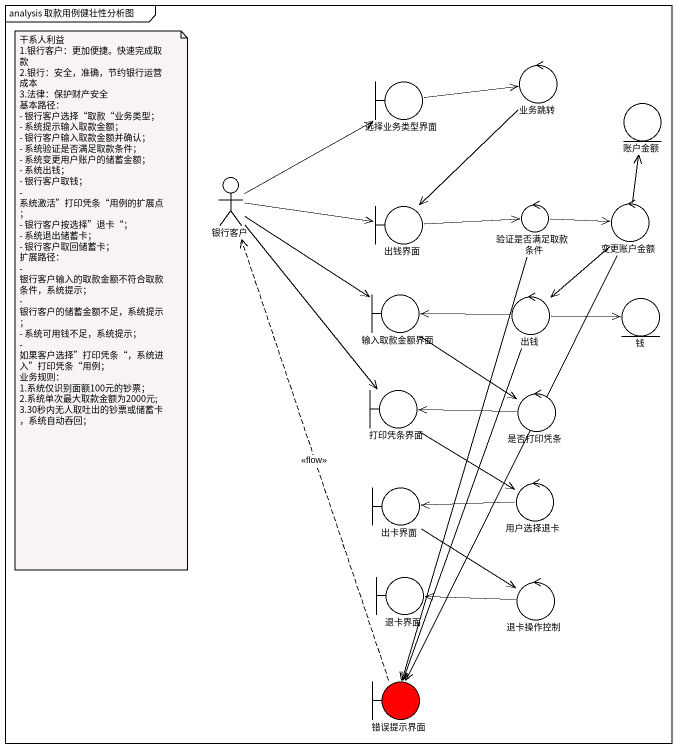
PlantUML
@startuml
mainframe analysis 取款用例健壮性分析图
control 业务跳转
boundary 选择业务类型界面
entity 账户金额
actor 银行客户
boundary 出钱界面
control 验证是否满足取款条件
control 变更账户金额
boundary 输入取款金额界面
control 出钱
entity 钱
boundary 打印凭条界面
control 是否打印凭条
boundary 出卡界面
control 用户选择退卡
boundary 退卡界面
control 退卡操作控制
boundary 错误提示界面 #FF0000
业务跳转 --> 出钱界面
选择业务类型界面 -right-> 业务跳转
银行客户 -up-> 选择业务类型界面
银行客户 -right-> 出钱界面
银行客户 --> 输入取款金额界面
银行客户 --> 打印凭条界面
出钱界面 -right-> 验证是否满足取款条件
验证是否满足取款条件 -right-> 变更账户金额
验证是否满足取款条件 --> 错误提示界面
变更账户金额 -up-> 账户金额
变更账户金额 --> 出钱
变更账户金额 --> 错误提示界面
输入取款金额界面 --> 是否打印凭条
出钱 -left-> 输入取款金额界面
出钱 -right-> 钱
出钱 --> 错误提示界面
打印凭条界面 --> 用户选择退卡
是否打印凭条 -left-> 打印凭条界面
出卡界面 --> 退卡操作控制
用户选择退卡 -left-> 出卡界面
退卡操作控制 -left-> 退卡界面
错误提示界面 .up.> 银行客户 : <<flow>>
note as N1
  干系人利益
  1.银行客户：更加便捷。快速完成取款
  2.银行：安全，准确，节约银行运营成本
  3.法律：保护财产安全
  基本路径：
  - 银行客户选择“取款“业务类型；
  - 系统提示输入取款金额；
  - 银行客户输入取款金额并确认；
  - 系统验证是否满足取款条件；
  - 系统变更用户账户的储蓄金额；
  - 系统出钱；
  - 银行客户取钱；
  - 系统激活”打印凭条“用例的扩展点；
  - 银行客户按选择”退卡“；
  - 系统退出储蓄卡；
  - 银行客户取回储蓄卡；
  扩展路径：
  - 银行客户输入的取款金额不符合取款条件，系统提示；
  - 银行客户的储蓄金额不足，系统提示；
  - 系统可用钱不足，系统提示；
  - 如果客户选择”打印凭条“，系统进入”打印凭条“用例；
  业务规则：
  1.系统仅识别面额100元的钞票；
  2.系统单次最大取款金额为2000元;
  3.30秒内无人取吐出的钞票或储蓄卡，系统自动吞回；
end note
@enduml
